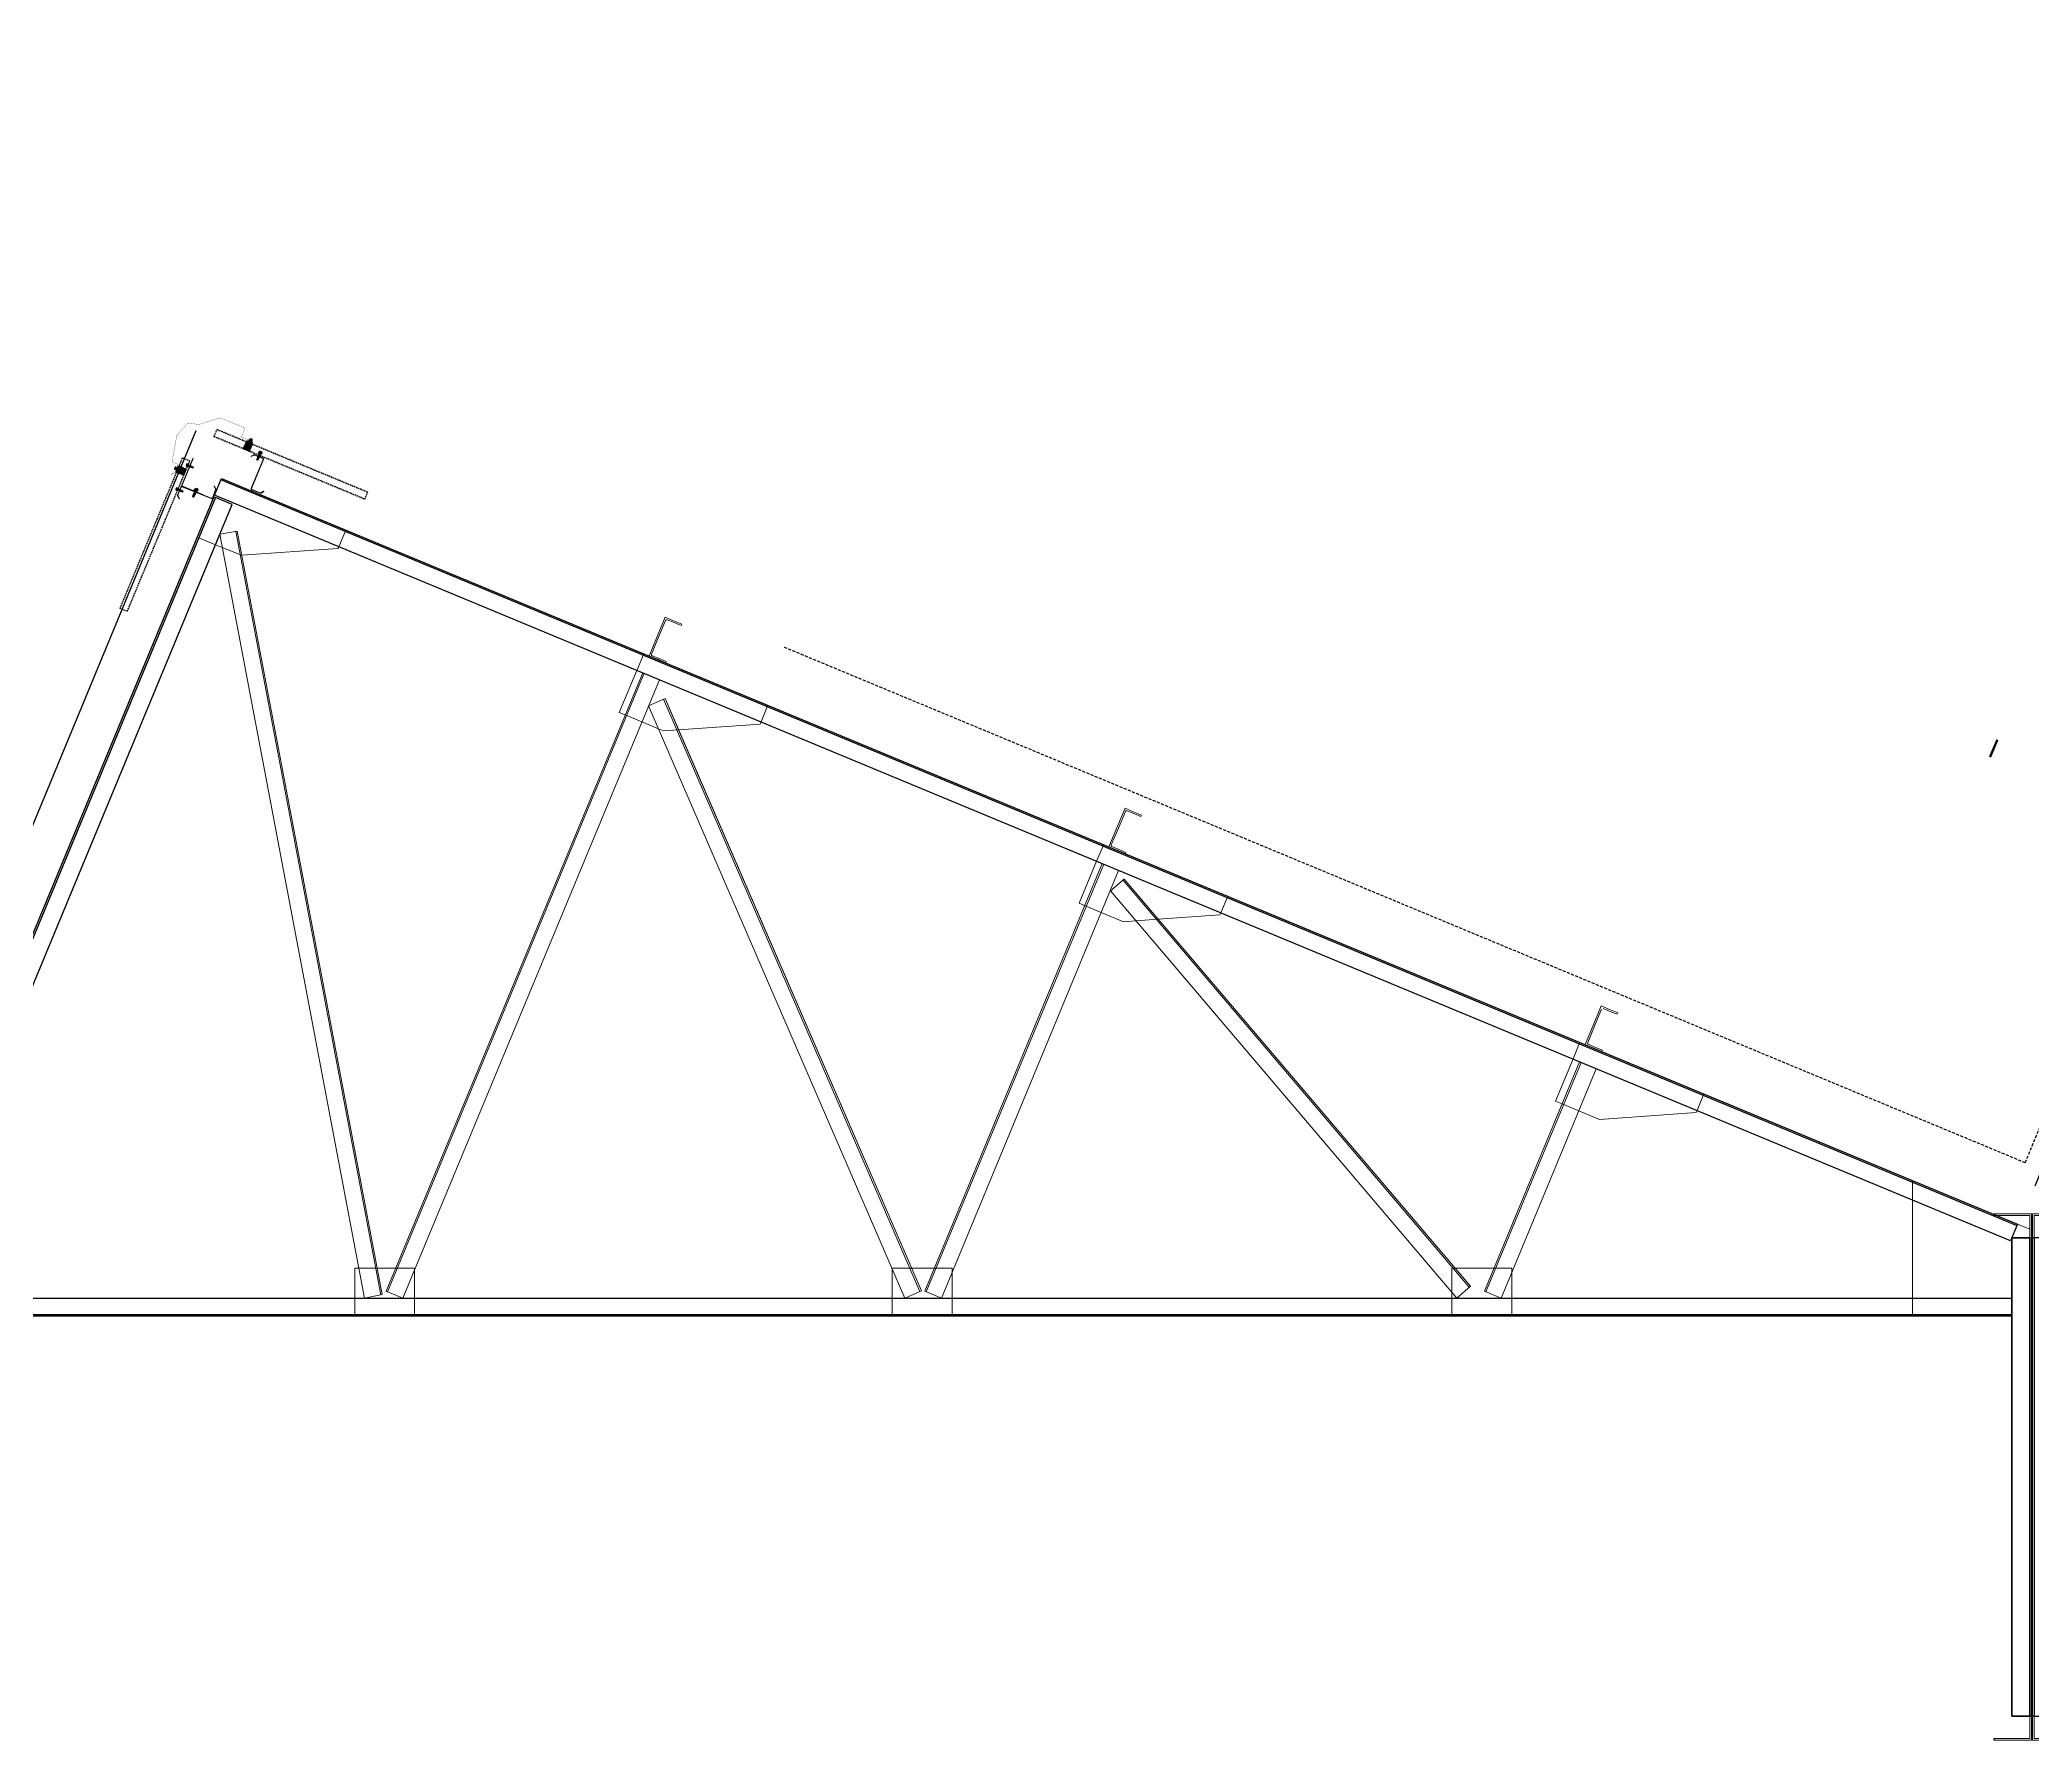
# Model space of a CAD drawing. Header units: inches. Extents: x -33163 to 19162, y -8858 to 30669.
# Drawn here: x -24928.9 to -24595.7, y -341.5 to -57.1 of the extents above; entities that cross this region are included whole.
import ezdxf

# ---------------------------------------------------------------- set-up
doc = ezdxf.new("R2010")
doc.units = ezdxf.units.IN
doc.linetypes.add('DASHED', pattern=[0.75, 0.5, -0.25])
doc.linetypes.add('DASHED2', pattern=[0.375, 0.25, -0.125])
doc.layers.get('0').update_dxf_attribs({"color": 9, "lineweight": 0})
for name, color, linetype, lineweight in [('06 - Fasteners', 11, 'Continuous', 30), ('07 - Roof Panels', 6, 'Continuous', 30), ('10 - Flashings', 2, 'Continuous', 60), ('12 - Steel', 11, 'Continuous', 15), ('A-ROOF-EXIST', 7, 'Continuous', 30), ('METAL-DECK', 12, 'Continuous', 0)]:
    doc.layers.add(name, color=color, linetype=linetype, lineweight=lineweight)
for name, color, linetype in [('14 - Tape Sealant', 11, 'Continuous'), ('23-CLIP', 12, 'Continuous'), ('TRUSS_Geometry', 12, 'Continuous'), ('WALL_Solid Fills', 11, 'Continuous')]:
    doc.layers.add(name, color=color, linetype=linetype)
doc.styles.add('ROMANS', font='romans.shx', dxfattribs={"width": 1.1})

# ---------------------------------------------------------------- blocks, each defined once
blk = doc.blocks.new('A$Ca5cd4c98')
at = {"layer": 'METAL-DECK', "lineweight": 30}
for points in [[(60.64, 220.16), (7.68, 92.64)], [(369.92, 91.73), (60.65, 220.18)]]:
    blk.add_lwpolyline(points, dxfattribs=at)
at = {"layer": 'TRUSS_Geometry', "lineweight": 18}
for points in [[(60.64, 220.16), (63.89, 218.83), (67.09, 217.49), (66.51, 216.11), (65.97, 214.72), (65.71, 214.83), (66.19, 216), (66.72, 217.17), (66.72, 217.23), (66.72, 217.33), (66.67, 217.39), (66.61, 217.44), (63.79, 218.61), (60.96, 219.79), (60.91, 219.79), (60.8, 219.79), (60.75, 219.73), (60.69, 219.68), (60.21, 218.51), (59.73, 217.33), (59.47, 217.39), (59.57, 217.55), (59.63, 217.71)], [(141.39, 186.61), (141.33, 186.51), (141.28, 186.4), (140.11, 186.88), (138.93, 187.36), (138.88, 187.36), (138.77, 187.36), (138.72, 187.31), (138.67, 187.25), (137.49, 184.43), (136.32, 181.6), (136.32, 181.55), (136.32, 181.44), (136.37, 181.39), (136.43, 181.33), (137.6, 180.85), (138.77, 180.37), (138.72, 180.27), (138.72, 180.16), (137.33, 180.75), (135.95, 181.28), (137.28, 184.53), (138.61, 187.79), (140, 187.2)], [(212.8, 149.39), (214.13, 152.59), (215.52, 155.84), (216.91, 155.25), (218.29, 154.67), (218.24, 154.56), (218.19, 154.45), (217.01, 154.93), (215.84, 155.41), (215.73, 155.47), (215.68, 155.41), (215.63, 155.41), (215.57, 155.31), (214.4, 152.53), (213.23, 149.71), (213.23, 149.6), (213.23, 149.55), (213.28, 149.49), (213.33, 149.44), (214.51, 148.96), (215.68, 148.43), (215.63, 148.32), (215.57, 148.21), (214.19, 148.8)], [(23.79, 113.01), (23.68, 113.07), (23.57, 113.12), (24.05, 114.29), (24.53, 115.47), (24.53, 115.57), (24.53, 115.63), (24.48, 115.68), (24.43, 115.73), (21.6, 116.91), (18.77, 118.08), (18.72, 118.08), (18.61, 118.08), (18.56, 118.03), (18.51, 117.97), (18.03, 116.8), (17.55, 115.63), (17.44, 115.68), (17.33, 115.73), (17.92, 117.12), (18.45, 118.51), (21.71, 117.12), (24.96, 115.79), (24.37, 114.4)], [(7.09, 84), (7.09, 88), (0.8, 88), (0.8, 87.73), (6.83, 87.73), (6.83, 84)], [(7.31, 84), (7.31, 88), (13.6, 88), (13.6, 87.73), (7.57, 87.73), (7.57, 84)], [(367.09, 84), (367.09, 88), (360.85, 88), (360.85, 87.73), (366.83, 87.73), (366.83, 84)], [(367.36, 88), (373.6, 88), (373.6, 87.73), (367.57, 87.73), (367.57, 84), (367.36, 84)], [(367.36, 0), (367.36, 4), (367.57, 4), (367.57, 0.27), (373.6, 0.27), (373.6, 0)]]:
    blk.add_lwpolyline(points, close=True, dxfattribs=at)
for points in [[(69.87, 216.32), (69.81, 216.21), (69.76, 216.11), (68.59, 216.59), (67.41, 217.07), (67.36, 217.12), (67.25, 217.07), (67.2, 217.07), (67.15, 216.96), (65.97, 214.19), (64.8, 211.36), (64.8, 211.25), (64.8, 211.2), (64.85, 211.15), (64.91, 211.09), (66.08, 210.61), (67.31, 210.13), (67.25, 209.97), (67.2, 209.87), (65.81, 210.45), (64.43, 211.04), (65.76, 214.24), (67.09, 217.49)], [(295.2, 122.24), (294.03, 119.41), (292.91, 116.64), (292.85, 116.53), (292.91, 116.48), (292.91, 116.37), (293.01, 116.37), (294.19, 115.84), (295.36, 115.36), (295.31, 115.25), (295.25, 115.15), (293.87, 115.73), (292.48, 116.32), (293.81, 119.52), (295.15, 122.77), (296.53, 122.19), (297.92, 121.6), (297.87, 121.49), (297.81, 121.39), (296.64, 121.87), (295.47, 122.35)], [(6.83, 4), (6.83, 0.27), (0.8, 0.27), (0.8, 0), (7.09, 0)], [(7.57, 4), (7.57, 0.27), (13.6, 0.27), (13.6, 0), (7.31, 0), (7.31, 4)], [(367.09, 4), (367.09, 0), (360.85, 0), (360.85, 0.27), (366.83, 0.27), (366.83, 4)]]:
    blk.add_lwpolyline(points, dxfattribs=at)
at = {"layer": 'TRUSS_Geometry', "lineweight": 25}
for points in [[(364.8, 86.29), (363.63, 83.52), (63.25, 208.21), (64.43, 210.99)], [(10.83, 81.07), (13.6, 79.95), (66.19, 206.61), (63.41, 207.79)], [(7.09, 4), (6.83, 4), (6.83, 84), (7.09, 84)], [(7.57, 84), (7.57, 4), (10.56, 4), (10.56, 71.73), (10.56, 77.97), (10.56, 84)], [(370.61, 77.97), (370.61, 84), (367.57, 84), (367.57, 4), (370.61, 4), (370.61, 71.73)]]:
    blk.add_lwpolyline(points, close=True, dxfattribs=at)
for points in [[(364.69, 86.03), (64.32, 210.77)], [(63.41, 207.79), (63.15, 207.89), (10.56, 81.17), (10.83, 81.07)], [(6.83, 4), (3.84, 4), (3.84, 84), (6.83, 84)], [(7.57, 4), (7.31, 4), (7.31, 84), (7.57, 84)], [(366.83, 4), (366.83, 84), (363.84, 84), (363.84, 4), (366.83, 4), (367.09, 4), (367.09, 84)], [(10.56, 73.92), (363.84, 73.92)], [(10.56, 71.2), (363.84, 71.2)], [(10.56, 70.93), (363.84, 70.93)]]:
    blk.add_lwpolyline(points, dxfattribs=at)
at = {"layer": 'TRUSS_Geometry', "lineweight": 13}
for points in [[(60.32, 201.17), (63.41, 199.89), (64.53, 199.47), (67.73, 198.13), (67.84, 198.13), (83.89, 199.25), (84.05, 199.57), (85.23, 202.35)], [(135.04, 181.65), (133.87, 178.88), (130.93, 171.84), (131.95, 171.47), (134.72, 170.29), (137.49, 169.12), (138.35, 168.8), (140.85, 168.96), (154.51, 169.92), (154.67, 170.29), (155.79, 173.07)], [(137.65, 177.33), (94.72, 73.92), (91.95, 75.09), (134.88, 178.51), (135.09, 178.4), (92.16, 74.99), (91.95, 75.09)], [(214.45, 145.44), (184.8, 73.92), (182.03, 75.09), (211.68, 146.61), (211.95, 146.51), (182.24, 74.99), (182.03, 75.09)], [(211.95, 149.76), (210.77, 146.99), (207.84, 139.95), (208.75, 139.57), (211.52, 138.4), (215.25, 136.85), (217.33, 137.01), (221.07, 137.28), (231.36, 138.03), (231.52, 138.35), (232.69, 141.12)], [(312.32, 108.05), (311.2, 105.28), (311.04, 104.96), (294.88, 103.79), (291.41, 105.23), (288.64, 106.4), (287.52, 106.88), (290.45, 113.92), (291.57, 116.69)], [(294.29, 112.27), (278.4, 73.92), (275.63, 75.09)], [(347.2, 70.93), (347.2, 73.92), (347.2, 90.35), (347.2, 93.6)], [(23.09, 73.92), (23.09, 87.73), (16.8, 87.73), (13.28, 87.73)], [(364.8, 86.29), (366.83, 85.44)], [(86.72, 70.93), (86.72, 73.92), (86.72, 78.93), (87.41, 78.93), (90.45, 78.93), (93.55, 78.93), (96.69, 78.93), (96.69, 78.77), (96.69, 73.92), (96.69, 70.93)], [(176.59, 70.93), (176.59, 73.92), (176.59, 78.83), (176.59, 78.93), (179.84, 78.93), (183.63, 78.93), (186.61, 78.93), (186.61, 78.35), (186.61, 73.92), (186.61, 70.93)], [(280.21, 70.93), (280.21, 73.92), (280.21, 78.29), (280.21, 78.93), (277.23, 78.93), (270.67, 78.93), (270.19, 78.93), (270.19, 74.88), (270.19, 73.92), (270.19, 70.93)]]:
    blk.add_lwpolyline(points, dxfattribs=at)
for points in [[(91.31, 74.51), (67.04, 202.19), (64.11, 201.65), (88.32, 73.92)], [(91.31, 74.51), (67.04, 202.19), (66.83, 202.13), (91.04, 74.45)], [(178.72, 73.92), (181.49, 75.15), (138.61, 174.19), (138.35, 174.08), (181.23, 75.04), (181.49, 75.15), (140.85, 168.96), (138.61, 174.19), (135.84, 172.96)], [(273.28, 75.89), (221.07, 137.28), (215.36, 144), (213.07, 142.03), (270.99, 73.92)], [(215.36, 144), (221.07, 137.28), (273.28, 75.89), (273.07, 75.73), (215.15, 143.84)], [(291.52, 113.44), (275.63, 75.09), (275.84, 74.99), (291.79, 113.33)]]:
    blk.add_lwpolyline(points, close=True, dxfattribs=at)
at = {"layer": 'WALL_Solid Fills', "lineweight": 25, "transparency": 33554559}
blk.add_solid([(0.37, 164.32), (1.6, 167.25), (0, 164.48), (1.23, 167.36)], dxfattribs=at)
blk = doc.blocks.new('A$Ca5a4cdb9')
at = {"layer": '06 - Fasteners'}
for points in [[(0.33, 0.15), (0.36, 0.29), (0.35, 0.31), (0.34, 0.29)], [(0.43, 0.3), (0.42, 0.33), (0.4, 0.3), (0.38, 0.14), (0.39, 0.11), (0.41, 0.14)], [(0.5, 0.31), (0.49, 0.34), (0.47, 0.31), (0.45, 0.13), (0.46, 0.1), (0.48, 0.13)], [(0.57, 0.31), (0.56, 0.34), (0.54, 0.31), (0.52, 0.13), (0.53, 0.1), (0.55, 0.13)], [(0.63, 0.34), (0.61, 0.31), (0.61, 0.29), (0.63, 0.27), (0.6, 0.25), (0.59, 0.13), (0.6, 0.1), (0.62, 0.13), (0.63, 0.23), (0.67, 0.27), (0.64, 0.3), (0.64, 0.31)], [(0.7, 0.34), (0.68, 0.31), (0.68, 0.29), (0.7, 0.27), (0.67, 0.25), (0.66, 0.13), (0.67, 0.1), (0.69, 0.13), (0.7, 0.23), (0.74, 0.27), (0.71, 0.3), (0.71, 0.31)], [(0.77, 0.34), (0.75, 0.31), (0.75, 0.29), (0.77, 0.27), (0.74, 0.25), (0.73, 0.13), (0.74, 0.1), (0.76, 0.13), (0.77, 0.23), (0.81, 0.27), (0.78, 0.3), (0.78, 0.31)]]:
    blk.add_hatch(color=256, dxfattribs=at).paths.add_polyline_path(points)
h = blk.add_hatch(color=256, dxfattribs=at)
edge = h.paths.add_edge_path()
edge.add_line((0.89, 0.02), (0.89, 0.42))
edge.add_arc((0.87, 0.42), 0.0165, 359.9722, 449.9722)
edge.add_line((0.87, 0.44), (0.87, 0.44))
edge.add_arc((0.87, 0.42), 0.0165, 89.9722, 179.9722)
edge.add_line((0.85, 0.42), (0.85, 0.02))
edge.add_arc((0.87, 0.02), 0.0165, 179.9722, 269.9722)
edge.add_line((0.87, 0), (0.87, 0))
edge.add_arc((0.87, 0.02), 0.0165, 269.9722, 359.9722)
for p, q in [((0.05, 0.29), (0.05, 0.29)), ((0.05, 0.29), (0.05, 0.29)), ((0.33, 0.15), (0.35, 0.31)), ((0.43, 0.31), (0.36, 0.29)), ((0.36, 0.29), (0.36, 0.15)), ((0.36, 0.15), (0.43, 0.13)), ((0.42, 0.33), (0.39, 0.11)), ((0.75, 0.31), (0.43, 0.31)), ((0.43, 0.13), (0.73, 0.13)), ((0.49, 0.34), (0.46, 0.1)), ((0.56, 0.34), (0.53, 0.1))]:
    blk.add_line(p, q, dxfattribs=at)
for points in [[(0.01, 0.22), (0.24, 0.29), (0.24, 0.29), (0.05, 0.29), (0, 0.22), (0.01, 0.21)], [(0.33, 0.15), (0.36, 0.29), (0.35, 0.31), (0.34, 0.29)], [(0.43, 0.3), (0.42, 0.33), (0.4, 0.3), (0.38, 0.14), (0.39, 0.11), (0.41, 0.14)], [(0.5, 0.31), (0.49, 0.34), (0.47, 0.31), (0.45, 0.13), (0.46, 0.1), (0.48, 0.13)], [(0.57, 0.31), (0.56, 0.34), (0.54, 0.31), (0.52, 0.13), (0.53, 0.1), (0.55, 0.13)], [(0.63, 0.34), (0.61, 0.31), (0.61, 0.29), (0.63, 0.27), (0.6, 0.25), (0.59, 0.13), (0.6, 0.1), (0.62, 0.13), (0.63, 0.23), (0.67, 0.27), (0.64, 0.3), (0.64, 0.31)], [(0.7, 0.34), (0.68, 0.31), (0.68, 0.29), (0.7, 0.27), (0.67, 0.25), (0.66, 0.13), (0.67, 0.1), (0.69, 0.13), (0.7, 0.23), (0.74, 0.27), (0.71, 0.3), (0.71, 0.31)], [(0.77, 0.34), (0.75, 0.31), (0.75, 0.29), (0.77, 0.27), (0.74, 0.25), (0.73, 0.13), (0.74, 0.1), (0.76, 0.13), (0.77, 0.23), (0.81, 0.27), (0.78, 0.3), (0.78, 0.31)], [(0.76, 0.13), (0.8, 0.13), (0.8, 0.12), (0.85, 0.12), (0.85, 0.32), (0.83, 0.32), (0.78, 0.31)]]:
    blk.add_lwpolyline(points, close=True, dxfattribs=at)
for points in [[(0.05, 0.29), (0, 0.22), (0.05, 0.15), (0.36, 0.15), (0.36, 0.29), (0.05, 0.29)], [(0.6, 0.1), (0.62, 0.24), (0.65, 0.27), (0.63, 0.29), (0.63, 0.34)], [(0.67, 0.1), (0.69, 0.24), (0.72, 0.27), (0.69, 0.29), (0.7, 0.34)], [(0.74, 0.1), (0.76, 0.24), (0.79, 0.27), (0.76, 0.29), (0.77, 0.34)], [(0.8, 0.12), (0.83, 0.32), (0.8, 0.13)], [(1.03, 0.32), (1, 0.32), (1, 0.11), (1.03, 0.11)]]:
    blk.add_lwpolyline(points, dxfattribs=at)
for points in [[(0.05, 0.15), (0.05, 0.2, 0.326187), (0.04, 0.22), (0.03, 0.22), (0.01, 0.21)], [(0.89, 0.02), (0.89, 0.42, 0.414214), (0.87, 0.44), (0.87, 0.44, 0.414214), (0.85, 0.42), (0.85, 0.02, 0.414214), (0.87, 0), (0.87, 0, 0.414214)], [(1.01, 0.39), (0.89, 0.39), (0.89, 0.04), (1.01, 0.04, 0.370293), (1.03, 0.07), (1.03, 0.36, 0.370293)], [(1.03, 0.34), (1.03, 0.36, 0.369198), (1.01, 0.39), (0.89, 0.39), (0.89, 0.31), (1.01, 0.31, 0.369198)], [(1.01, 0.31), (0.89, 0.31), (0.89, 0.13), (1.01, 0.13, 0.374259), (1.03, 0.16), (1.03, 0.28, 0.374259)], [(1.03, 0.07), (1.03, 0.09, 0.369198), (1.01, 0.12), (0.89, 0.12), (0.89, 0.04), (1.01, 0.04, 0.369198)]]:
    blk.add_lwpolyline(points, format="xyb", close=True, dxfattribs=at)
blk.add_lwpolyline([(0.03, 0.22), (0.24, 0.25, 0.486007), (0.25, 0.27), (0.24, 0.28)], format="xyb", dxfattribs=at)
blk = doc.blocks.new('A$C37a4c46f')
at = {"layer": '06 - Fasteners'}
for points in [[(0.47, 0.27), (0.46, 0.29), (0.44, 0.27), (0.44, 0.2)], [(0.48, 0.12), (0.49, 0.1), (0.5, 0.12), (0.53, 0.27), (0.52, 0.29), (0.5, 0.27)], [(0.54, 0.12), (0.55, 0.1), (0.57, 0.12), (0.59, 0.27), (0.58, 0.29), (0.56, 0.27)], [(0.6, 0.12), (0.61, 0.1), (0.63, 0.12), (0.65, 0.27), (0.64, 0.29), (0.63, 0.27)], [(0.67, 0.12), (0.68, 0.1), (0.69, 0.12), (0.72, 0.27), (0.71, 0.29), (0.69, 0.27)], [(0.73, 0.12), (0.74, 0.1), (0.76, 0.12), (0.78, 0.27), (0.77, 0.29), (0.75, 0.27)], [(0.79, 0.12), (0.8, 0.1), (0.82, 0.12), (0.84, 0.27), (0.83, 0.29), (0.81, 0.27)], [(0.85, 0.12), (0.86, 0.1), (0.88, 0.12), (0.9, 0.27), (0.89, 0.29), (0.88, 0.27)], [(0.92, 0.12), (0.93, 0.1), (0.94, 0.12), (0.97, 0.27), (0.96, 0.29), (0.94, 0.27)], [(0.98, 0.12), (0.99, 0.1), (1.01, 0.12), (1.03, 0.27), (1.02, 0.29), (1, 0.27)], [(1.1, 0.12), (1.1, 0.28), (1.07, 0.28), (1.03, 0.27), (1.01, 0.12), (1.03, 0.12), (1.05, 0.12)], [(1.04, 0.1), (1.05, 0.12), (1.07, 0.28), (1.03, 0.12)]]:
    blk.add_hatch(color=256, dxfattribs=at).paths.add_polyline_path(points)
h = blk.add_hatch(color=256, dxfattribs=at)
edge = h.paths.add_edge_path()
edge.add_line((1.13, 0.02), (1.13, 0.38))
edge.add_arc((1.12, 0.38), 0.0149, 0.2364, 90.2364)
edge.add_line((1.12, 0.4), (1.11, 0.4))
edge.add_arc((1.11, 0.38), 0.0149, 90.2364, 180.2364)
edge.add_line((1.1, 0.38), (1.1, 0.01))
edge.add_arc((1.11, 0.01), 0.0149, 180.2364, 270.2364)
edge.add_line((1.11, 0), (1.12, 0))
edge.add_arc((1.12, 0.01), 0.0149, 270.2364, 360.2364)
for p, q in [((0.46, 0.29, -0.05), (0.44, 0.2, -0.05)), ((0.44, 0.27, -0.05), (0.44, 0.27, -0.05)), ((0.44, 0.27, -0.05), (0.44, 0.27, -0.05)), ((0.52, 0.29, -0.05), (0.49, 0.1, -0.05)), ((0.58, 0.29, -0.05), (0.55, 0.1, -0.05)), ((0.64, 0.29, -0.05), (0.61, 0.1, -0.05)), ((0.71, 0.29, -0.05), (0.68, 0.1, -0.05)), ((0.77, 0.29, -0.05), (0.74, 0.1, -0.05)), ((0.83, 0.29, -0.05), (0.8, 0.1, -0.05)), ((0.89, 0.29, -0.05), (0.86, 0.1, -0.05)), ((0.96, 0.29, -0.05), (0.93, 0.1, -0.05)), ((1.02, 0.29, -0.05), (0.99, 0.1, -0.05)), ((1.04, 0.1, -0.05), (1.07, 0.28, -0.05)), ((1.04, 0.1, -0.05), (1.07, 0.27, -0.05))]:
    blk.add_line(p, q, dxfattribs=at)
at = {"layer": '06 - Fasteners', "elevation": -0.05}
for points in [[(0.44, 0.27), (0.44, 0.27), (0.07, 0.27), (0, 0.19), (0, 0.19), (0.07, 0.12), (0.44, 0.12)], [(0.44, 0.12), (1.03, 0.12), (1.03, 0.27), (0.44, 0.27)], [(1.26, 0.29), (1.23, 0.29), (1.23, 0.1), (1.27, 0.1)]]:
    blk.add_lwpolyline(points, dxfattribs=at)
for points in [[(0.01, 0.19), (0.01, 0.19, 0.321424), (0.03, 0.19), (0.06, 0.2), (0.33, 0.2, 0.414078), (0.35, 0.23), (0.35, 0.24, 0.414078), (0.32, 0.26), (0.07, 0.26), (0.01, 0.19)], [(1.13, 0.02), (1.13, 0.38, 0.414214), (1.12, 0.4), (1.11, 0.4, 0.414214), (1.1, 0.38), (1.1, 0.01, 0.414214), (1.11, 0), (1.12, 0, 0.414214)], [(1.24, 0.36), (1.13, 0.36), (1.13, 0.04), (1.24, 0.04, 0.370293), (1.27, 0.07), (1.26, 0.33, 0.370293)], [(1.26, 0.31), (1.26, 0.33, 0.369198), (1.24, 0.36), (1.13, 0.36), (1.13, 0.28), (1.24, 0.28, 0.369198)], [(1.24, 0.28), (1.13, 0.28), (1.13, 0.12), (1.24, 0.12, 0.374259), (1.26, 0.14), (1.26, 0.26, 0.374259)], [(1.26, 0.07), (1.26, 0.09, 0.369198), (1.24, 0.11), (1.13, 0.11), (1.13, 0.04), (1.24, 0.04, 0.369198)]]:
    blk.add_lwpolyline(points, format="xyb", close=True, dxfattribs=at)
for points in [[(0.47, 0.27), (0.46, 0.29), (0.44, 0.27), (0.44, 0.2)], [(0.48, 0.12), (0.49, 0.1), (0.5, 0.12), (0.53, 0.27), (0.52, 0.29), (0.5, 0.27)], [(0.54, 0.12), (0.55, 0.1), (0.57, 0.12), (0.59, 0.27), (0.58, 0.29), (0.56, 0.27)], [(0.6, 0.12), (0.61, 0.1), (0.63, 0.12), (0.65, 0.27), (0.64, 0.29), (0.63, 0.27)], [(0.67, 0.12), (0.68, 0.1), (0.69, 0.12), (0.72, 0.27), (0.71, 0.29), (0.69, 0.27)], [(0.73, 0.12), (0.74, 0.1), (0.76, 0.12), (0.78, 0.27), (0.77, 0.29), (0.75, 0.27)], [(0.79, 0.12), (0.8, 0.1), (0.82, 0.12), (0.84, 0.27), (0.83, 0.29), (0.81, 0.27)], [(0.85, 0.12), (0.86, 0.1), (0.88, 0.12), (0.9, 0.27), (0.89, 0.29), (0.88, 0.27)], [(0.92, 0.12), (0.93, 0.1), (0.94, 0.12), (0.97, 0.27), (0.96, 0.29), (0.94, 0.27)], [(0.98, 0.12), (0.99, 0.1), (1.01, 0.12), (1.03, 0.27), (1.02, 0.29), (1, 0.27)], [(1.1, 0.12), (1.1, 0.28), (1.07, 0.28), (1.03, 0.27), (1.01, 0.12), (1.03, 0.12), (1.05, 0.12)], [(1.04, 0.1), (1.05, 0.12), (1.07, 0.28), (1.03, 0.12)]]:
    blk.add_lwpolyline(points, close=True, dxfattribs=at)
at = {"layer": '06 - Fasteners', "extrusion": (0, 0, -1)}
blk.add_ellipse((0.06, 0.16, -0.05), major_axis=(-0.0002, 0.0418), ratio=0.711096, start_param=-0.020405, end_param=2.920278, dxfattribs=at)
blk = doc.blocks.new('A$C9c36cfad')
at = {"layer": '06 - Fasteners'}
for points in [[(0, 1.26), (0.01, 1.35), (0.61, 1.3), (0.6, 1.21)], [(0.07, 1.35), (0.55, 1.31), (0.54, 1.14), (0.05, 1.18)], [(0.35, 0.66), (0.37, 0.65), (0.34, 0.64), (0.16, 0.63), (0.13, 0.64), (0.16, 0.65)], [(0.34, 0.59), (0.37, 0.58), (0.34, 0.57), (0.15, 0.56), (0.13, 0.57), (0.15, 0.59)], [(0.33, 0.53), (0.35, 0.51), (0.33, 0.5), (0.15, 0.49), (0.13, 0.5), (0.15, 0.52)], [(0.36, 0.8), (0.38, 0.79), (0.36, 0.77), (0.17, 0.77), (0.14, 0.78), (0.17, 0.79)], [(0.35, 0.73), (0.38, 0.72), (0.35, 0.71), (0.16, 0.7), (0.14, 0.71), (0.17, 0.72)], [(0.36, 0.87), (0.39, 0.86), (0.36, 0.84), (0.17, 0.83), (0.15, 0.85), (0.18, 0.86)], [(0.37, 1.01), (0.4, 0.99), (0.37, 0.98), (0.19, 0.97), (0.16, 0.98), (0.19, 1)], [(0.37, 0.94), (0.39, 0.93), (0.37, 0.91), (0.18, 0.9), (0.16, 0.92), (0.18, 0.93)], [(0.34, 0.46), (0.16, 0.45), (0.33, 0.45), (0.34, 0.46), (0.33, 0.47), (0.16, 0.45)], [(0.17, 1.11), (0.2, 1.12), (0.39, 1.13), (0.41, 1.12), (0.38, 1.11), (0.2, 1.1)], [(0.38, 1.07), (0.41, 1.06), (0.38, 1.05), (0.19, 1.04), (0.17, 1.05), (0.19, 1.07)], [(0.19, 1.13), (0.2, 1.12), (0.38, 1.12), (0.39, 1.13)]]:
    blk.add_hatch(color=256, dxfattribs=at).paths.add_polyline_path(points)
h = blk.add_hatch(color=256, dxfattribs=at)
edge = h.paths.add_edge_path()
edge.add_line((0.18, 1.57), (0.48, 1.54))
edge.add_arc((0.48, 1.52), 0.0242, -4.8122, 85.186, ccw=False)
edge.add_line((0.5, 1.52), (0.49, 1.39))
edge.add_line((0.49, 1.39), (0.14, 1.42))
edge.add_line((0.14, 1.42), (0.15, 1.55))
edge.add_arc((0.18, 1.54), 0.0242, 85.1896, 175.1878, ccw=False)
h = blk.add_hatch(color=256, dxfattribs=at)
edge = h.paths.add_edge_path()
edge.add_line((0.27, 1.56), (0.39, 1.55))
edge.add_arc((0.39, 1.53), 0.0242, -4.8122, 85.1878, ccw=False)
edge.add_line((0.41, 1.52), (0.4, 1.39))
edge.add_line((0.4, 1.39), (0.23, 1.41))
edge.add_line((0.23, 1.41), (0.24, 1.54))
edge.add_arc((0.26, 1.54), 0.0242, 85.1878, 175.1878, ccw=False)
for p, q in [((0.01, 1.35, -0.1), (0.14, 1.42, -0.1)), ((0.37, 0.65, -0.1), (0.13, 0.64, -0.1)), ((0.37, 0.58, -0.1), (0.13, 0.57, -0.1)), ((0.35, 0.51, -0.1), (0.13, 0.5, -0.1)), ((0.14, 0.44, -0.1), (0.2, 1.12, -0.1)), ((0.38, 0.79, -0.1), (0.14, 0.78, -0.1)), ((0.38, 0.72, -0.1), (0.14, 0.71, -0.1)), ((0.39, 0.86, -0.1), (0.15, 0.85, -0.1)), ((0.4, 0.99, -0.1), (0.16, 0.98, -0.1)), ((0.39, 0.93, -0.1), (0.16, 0.92, -0.1)), ((0.17, 1.11, -0.1), (0.41, 1.12, -0.1)), ((0.41, 1.06, -0.1), (0.17, 1.05, -0.1)), ((0.38, 1.12, -0.1), (0.33, 0.42, -0.1)), ((0.33, 0.43, -0.1), (0.33, 0.43, -0.1)), ((0.49, 1.39, -0.1), (0.61, 1.3, -0.1))]:
    blk.add_line(p, q, dxfattribs=at)
at = {"layer": '06 - Fasteners', "elevation": -0.1}
for points in [[(0, 1.26), (0.01, 1.35), (0.61, 1.3), (0.6, 1.21)], [(0.07, 1.35), (0.55, 1.31), (0.54, 1.14), (0.05, 1.18)], [(0.35, 0.66), (0.37, 0.65), (0.34, 0.64), (0.16, 0.63), (0.13, 0.64), (0.16, 0.65)], [(0.34, 0.59), (0.37, 0.58), (0.34, 0.57), (0.15, 0.56), (0.13, 0.57), (0.15, 0.59)], [(0.33, 0.53), (0.35, 0.51), (0.33, 0.5), (0.15, 0.49), (0.13, 0.5), (0.15, 0.52)], [(0.36, 0.8), (0.38, 0.79), (0.36, 0.77), (0.17, 0.77), (0.14, 0.78), (0.17, 0.79)], [(0.35, 0.73), (0.38, 0.72), (0.35, 0.71), (0.16, 0.7), (0.14, 0.71), (0.17, 0.72)], [(0.36, 0.87), (0.39, 0.86), (0.36, 0.84), (0.17, 0.83), (0.15, 0.85), (0.18, 0.86)], [(0.37, 1.01), (0.4, 0.99), (0.37, 0.98), (0.19, 0.97), (0.16, 0.98), (0.19, 1)], [(0.37, 0.94), (0.39, 0.93), (0.37, 0.91), (0.18, 0.9), (0.16, 0.92), (0.18, 0.93)], [(0.34, 0.46), (0.16, 0.45), (0.33, 0.45), (0.34, 0.46), (0.33, 0.47), (0.16, 0.45)], [(0.17, 1.11), (0.2, 1.12), (0.39, 1.13), (0.41, 1.12), (0.38, 1.11), (0.2, 1.1)], [(0.38, 1.07), (0.41, 1.06), (0.38, 1.05), (0.19, 1.04), (0.17, 1.05), (0.19, 1.07)], [(0.19, 1.13), (0.2, 1.12), (0.38, 1.12), (0.39, 1.13)]]:
    blk.add_lwpolyline(points, close=True, dxfattribs=at)
for points in [[(0.33, 0.43), (0.33, 0.43), (0.3, 0.06), (0.2, 0), (0.2, 0), (0.11, 0.07), (0.14, 0.44)], [(0.31, 1.56), (0.31, 1.52), (0.34, 1.52), (0.35, 1.55)]]:
    blk.add_lwpolyline(points, dxfattribs=at)
for points in [[(0.48, 1.19), (0.48, 1.2, 0.414214), (0.47, 1.21), (0.13, 1.24, 0.414214), (0.12, 1.23), (0.12, 1.22)], [(0.19, 1.13), (0.2, 1.16, 0.236068), (0.17, 1.22)], [(0.39, 1.13), (0.39, 1.14, -0.236068), (0.43, 1.19)]]:
    blk.add_lwpolyline(points, format="xyb", dxfattribs=at)
for points in [[(0.18, 1.57), (0.48, 1.54, -0.414205), (0.5, 1.52), (0.49, 1.39), (0.14, 1.42), (0.15, 1.55, -0.414205)], [(0.2, 0.01), (0.19, 0.01, -0.280318), (0.19, 0.03), (0.21, 0.06), (0.24, 0.36, -0.374587), (0.27, 0.39), (0.28, 0.38, -0.374587), (0.31, 0.35), (0.29, 0.07), (0.2, 0.01)], [(0.27, 1.56), (0.39, 1.55, -0.414214), (0.41, 1.52), (0.4, 1.39), (0.23, 1.41), (0.24, 1.54, -0.414214)]]:
    blk.add_lwpolyline(points, format="xyb", close=True, dxfattribs=at)
at = {"layer": '06 - Fasteners'}
blk.add_ellipse((0.16, 0.06, -0.1), major_axis=(0.0519, -0.0044), ratio=0.510919, start_param=-0.020405, end_param=2.920278, dxfattribs=at)
blk = doc.blocks.new('A$Ca776e5a5')
at = {"layer": '06 - Fasteners'}
for p, q in [((0, 0.76), (0.1, 0.8)), ((0, 0.72), (0, 0.76)), ((0, 0.76), (0.48, 0.72)), ((0, 0.72), (0.47, 0.68)), ((0.03, 0.63), (0.03, 0.71)), ((0.44, 0.59), (0.03, 0.63)), ((0.1, 0.8), (0.11, 0.89)), ((0.1, 0.8), (0.39, 0.78)), ((0.12, 0.41), (0.14, 0.42)), ((0.12, 0.41), (0.3, 0.36)), ((0.14, 0.4), (0.12, 0.41)), ((0.12, 0.34), (0.29, 0.29)), ((0.14, 0.33), (0.12, 0.34)), ((0.12, 0.34), (0.14, 0.34)), ((0.12, 0.04), (0.13, 0.12)), ((0.12, 0.04), (0.18, 0)), ((0.13, 0.91), (0.38, 0.89)), ((0.13, 0.48), (0.15, 0.49)), ((0.13, 0.48), (0.31, 0.43)), ((0.15, 0.48), (0.13, 0.48)), ((0.13, 0.12), (0.14, 0.33)), ((0.17, 0.05), (0.13, 0.21)), ((0.14, 0.56), (0.31, 0.51)), ((0.15, 0.55), (0.14, 0.56)), ((0.14, 0.56), (0.15, 0.56)), ((0.14, 0.42), (0.15, 0.48)), ((0.14, 0.42), (0.28, 0.37)), ((0.14, 0.4), (0.28, 0.36)), ((0.14, 0.4), (0.14, 0.34)), ((0.14, 0.34), (0.14, 0.34)), ((0.14, 0.34), (0.27, 0.3)), ((0.14, 0.33), (0.27, 0.28)), ((0.15, 0.56), (0.16, 0.62)), ((0.15, 0.56), (0.3, 0.52)), ((0.15, 0.49), (0.15, 0.55)), ((0.15, 0.55), (0.29, 0.5)), ((0.15, 0.49), (0.29, 0.44)), ((0.15, 0.48), (0.29, 0.43)), ((0.17, 0.62), (0.3, 0.58)), ((0.25, 0.03), (0.18, 0)), ((0.19, 0.8), (0.2, 0.89)), ((0.21, 0.61), (0.32, 0.59)), ((0.3, 0.59), (0.25, 0.61)), ((0.27, 0.28), (0.25, 0.03)), ((0.27, 0.3), (0.28, 0.36)), ((0.27, 0.3), (0.27, 0.3)), ((0.27, 0.3), (0.29, 0.29)), ((0.27, 0.28), (0.29, 0.29)), ((0.28, 0.37), (0.29, 0.43)), ((0.28, 0.37), (0.3, 0.36)), ((0.28, 0.36), (0.28, 0.36)), ((0.28, 0.36), (0.3, 0.36)), ((0.29, 0.5), (0.31, 0.51)), ((0.29, 0.44), (0.29, 0.5)), ((0.29, 0.44), (0.31, 0.43)), ((0.29, 0.43), (0.31, 0.43)), ((0.3, 0.59), (0.3, 0.6)), ((0.3, 0.58), (0.32, 0.59)), ((0.3, 0.59), (0.32, 0.59)), ((0.3, 0.52), (0.3, 0.58)), ((0.3, 0.52), (0.31, 0.51)), ((0.31, 0.79), (0.31, 0.88)), ((0.39, 0.78), (0.4, 0.87)), ((0.39, 0.78), (0.48, 0.72)), ((0.44, 0.59), (0.45, 0.68)), ((0.47, 0.68), (0.48, 0.72))]:
    blk.add_line(p, q, dxfattribs=at)
blk.add_lwpolyline([(0.13, 0.19), (0.13, 0.04), (0.18, 0.01), (0.13, 0.19)], dxfattribs=at)
for centre, radius, start, end in [((0.13, 0.89), 0.0203, 85.3355, 175.3355), ((0.5, 0.1), 0.337, 187.9586, 197.3735), ((0.18, -0.05), 0.106, 51.2116, 96.7024), ((0.17, 0.89), 0.0203, 355.3355, 85.3355), ((0.22, 0.88), 0.0203, 85.3355, 175.3355), ((0.29, 0.88), 0.0203, 355.3355, 85.3355), ((0.33, 0.88), 0.0203, 85.3355, 175.3355), ((0.38, 0.87), 0.0203, 355.3355, 85.3355)]:
    blk.add_arc(centre, radius, start, end, dxfattribs=at)
blk.add_solid([(0.03, 0.71), (0.03, 0.63), (0.45, 0.68), (0.44, 0.59)], dxfattribs=at)
blk = doc.blocks.new('print')
at = {"char_height": 0.0026, "attachment_point": 4, "style": 'ROMANS'}
for insert in [(83.42, 5.63), (84.49, 5.63), (83.64, 1.14), (84.71, 1.14), (91.25, 0.16), (92.32, 0.16), (48, -0.42), (49.07, -0.42)]:
    blk.add_mtext('\\A1;', dxfattribs=dict(at, insert=insert))

msp = doc.modelspace()

# ---------------------------------------------------------------- hatches: boundary and pattern name
at = {"layer": '23-CLIP'}
h = msp.add_hatch(dxfattribs=at)
h.set_pattern_fill('ANSI37', color=256, scale=0.05, angle=115.3311649)
h.set_pattern_definition([(160.3312, (-24896.86847, -134.37358), (-0.0534326, -0.1494875), []), (250.3312, (-24896.86847, -134.37358), (0.1494875, -0.0534326), [])])
h.paths.add_polyline_path([(-24893.84013, -125.90324), (-24893.33414, -124.67134), (-24894.38315, -124.23821), (-24894.89047, -125.4669)])
h = msp.add_hatch(dxfattribs=at)
h.set_pattern_fill('ANSI37', color=256, scale=0.05, angle=205.3311649)
h.set_pattern_definition([(250.3312, (-24901.41191, -144.87002), (0.1494875, -0.0534326), []), (340.3312, (-24901.41191, -144.87002), (0.0534326, 0.1494875), [])])
h.paths.add_polyline_path([(-24904.92522, -129.90516), (-24906.15316, -129.38962), (-24905.71576, -128.34238), (-24904.48914, -128.85471)])

# ---------------------------------------------------------------- linework, layer by layer
at = {"layer": '07 - Roof Panels', "const_width": 0.03}
for points in [[(-24874.64833, -134.01717), (-24899.83649, -123.55698), (-24899.2612, -122.17168), (-24874.07304, -132.63188)], [(-24903.76585, -127.54014), (-24914.22604, -152.72829), (-24915.61134, -152.153), (-24905.15115, -126.96485)]]:
    msp.add_lwpolyline(points, close=True, dxfattribs=at)
at = {"layer": '07 - Roof Panels', "linetype": 'DASHED2'}
for points in [[(-24874.60039, -133.90173), (-24899.78855, -123.44154), (-24899.30914, -122.28713), (-24874.12098, -132.74732)], [(-24903.88129, -127.4922), (-24914.34148, -152.68035), (-24915.4959, -152.20094), (-24905.0357, -127.01279)]]:
    msp.add_lwpolyline(points, close=True, dxfattribs=at)
at = {"layer": '10 - Flashings', "linetype": 'Continuous', "const_width": 0.02, "elevation": -0.02542}
msp.add_lwpolyline([(-24906.37841, -129.49926), (-24906.95983, -129.74237, 1), (-24906.93379, -129.80464), (-24906.61434, -129.67107), (-24906.62302, -129.65031), (-24906.94247, -129.78388, -1), (-24906.95115, -129.76312), (-24906.36113, -129.51642), (-24905.77964, -128.09926), (-24906.81549, -127.67424), (-24905.98593, -123.21152), (-24904.17875, -121.22608), (-24902.31887, -121.45072), (-24898.75413, -120.34309), (-24894.61925, -122.03968), (-24895.238, -123.54768), (-24893.36689, -124.31542, -1), (-24893.37543, -124.33624), (-24894.03807, -124.06435), (-24894.04661, -124.08516), (-24893.38397, -124.35705, 1), (-24893.35835, -124.2946), (-24895.20865, -123.5354), (-24894.5899, -122.02741), (-24898.75307, -120.31921), (-24902.32095, -121.42781), (-24904.18758, -121.20235), (-24906.00809, -123.20243), (-24906.83861, -127.68907), (-24905.809, -128.11154)], format="xyb", close=True, dxfattribs=at)
at = {"layer": '12 - Steel'}
for points in [[(-24893.55736, -132.11449, 0.414213562), (-24893.45113, -132.36883), (-24892.09929, -132.92413, 0.244698443), (-24891.92003, -132.90792), (-24891.47309, -132.67359), (-24891.50227, -132.61794), (-24891.95407, -132.85483, -0.244698443), (-24892.07533, -132.86579), (-24893.42716, -132.31049, -0.414213562), (-24893.49902, -132.13845), (-24891.51575, -127.31035), (-24891.51643, -127.31013, 0.414213562), (-24891.62266, -127.05578), (-24892.9745, -126.50048, 0.244698443), (-24893.15376, -126.5167), (-24893.6007, -126.75103), (-24893.57152, -126.80667), (-24893.11972, -126.56979, -0.244698443), (-24892.99846, -126.55882), (-24891.64663, -127.11412, -0.414213562), (-24891.57477, -127.28617)], [(-24900.27145, -133.83606, 0.414213562), (-24900.0171, -133.72983), (-24899.4618, -132.37799, 0.244698443), (-24899.47801, -132.19873), (-24899.71235, -131.75179), (-24899.76799, -131.78097), (-24899.53111, -132.23277, -0.244698443), (-24899.52014, -132.35403), (-24900.07544, -133.70586, -0.414213562), (-24900.24748, -133.77772), (-24905.07559, -131.79445), (-24905.0758, -131.79513, 0.414213562), (-24905.33015, -131.90136), (-24905.88545, -133.2532, 0.244698443), (-24905.86924, -133.43246), (-24905.63491, -133.8794), (-24905.57926, -133.85022), (-24905.81615, -133.39842, -0.244698443), (-24905.82711, -133.27716), (-24905.27181, -131.92533, -0.414213562), (-24905.09977, -131.85347)]]:
    msp.add_lwpolyline(points, format="xyb", close=True, dxfattribs=at)
msp.add_lwpolyline([(-24903.3382, -127.10276), (-24905.25582, -131.72041), (-24901.56981, -133.23454), (-24901.54779, -133.19189), (-24905.19115, -131.69979), (-24903.29387, -127.12117)], close=True, dxfattribs=at)
at = {"layer": '14 - Tape Sealant', "ltscale": 0.5}
msp.add_lwpolyline([(-24893.46081, -124.52458), (-24894.15345, -124.23694), (-24894.09494, -124.09604), (-24893.40229, -124.38369)], close=True, dxfattribs=at)
at = {"layer": '23-CLIP'}
for points in [[(-24893.84013, -125.90324), (-24893.33414, -124.67134), (-24894.38315, -124.23821), (-24894.89047, -125.4669), (-24893.84013, -125.90324)], [(-24904.92522, -129.90516), (-24906.15316, -129.38962), (-24905.71576, -128.34238), (-24904.48914, -128.85471), (-24904.92522, -129.90516)]]:
    msp.add_lwpolyline(points, dxfattribs=at)
at = {"layer": 'A-ROOF-EXIST', "linetype": 'DASHED'}
msp.add_lwpolyline([(-24804.46958, -158.65383), (-24596.88614, -244.87021), (-24543.92474, -117.34684), (-24236.84866, -244.8778), (-24183.88127, -117.34805), (-23876.80816, -244.87777), (-23823.8436, -117.34678), (-23516.62982, -244.94298), (-23463.80307, -117.74379), (-23156.86764, -245.21633), (-23103.76251, -117.34684), (-22796.68648, -244.87777), (-22743.72192, -117.34678), (-22426.15182, -249.2443), (-22426.15182, -267.305), (-22185.25998, -267.305), (-22185.25998, -252.83547), (-22127.03628, -117.36207), (-21819.99401, -244.87898), (-21767.0266, -117.34917), (-21454.98873, -246.94898)], dxfattribs=at)
at = {"layer": 'TRUSS_Geometry', "lineweight": 25}
for points in [[(-24902.82128, -122.51832), (-24955.19721, -248.84257), (-25255.90184, -123.95832)], [(-24598.26127, -255.425), (-24898.63462, -130.67834)], [(-24899.54128, -133.66499), (-24899.80795, -133.55834), (-24952.39462, -260.27835), (-24952.12795, -260.385)], [(-24596.12797, -337.45165), (-24596.12797, -257.45165), (-24599.11463, -257.45165), (-24599.11463, -337.45165), (-24596.12797, -337.45165), (-24595.86129, -337.45165), (-24595.86129, -257.45165)], [(-24952.39462, -267.53169), (-24599.11463, -267.53169)], [(-24952.39462, -270.25166), (-24599.11463, -270.25166)], [(-24952.39462, -270.51834), (-24599.11463, -270.51834)]]:
    msp.add_lwpolyline(points, dxfattribs=at)
for points in [[(-24598.15462, -255.15836), (-24599.32796, -257.93167), (-24899.70129, -133.23835), (-24898.52796, -130.465)], [(-24952.12795, -260.385), (-24949.35462, -261.505), (-24896.76796, -134.83833), (-24899.54128, -133.66499)]]:
    msp.add_lwpolyline(points, close=True, dxfattribs=at)
at = {"layer": 'TRUSS_Geometry', "lineweight": 13}
for points in [[(-24902.63462, -140.27835), (-24899.54128, -141.55834), (-24898.42129, -141.98502), (-24895.22128, -143.31835), (-24895.11462, -143.31835), (-24879.06128, -142.19836), (-24878.90129, -141.87833), (-24877.72795, -139.10501)], [(-24827.91461, -159.79833), (-24829.08795, -162.57169), (-24832.02128, -169.61169), (-24831.00796, -169.98502), (-24828.23462, -171.15836), (-24825.46129, -172.33166), (-24824.60795, -172.65168), (-24822.10128, -172.49169), (-24808.44796, -171.53169), (-24808.28795, -171.15836), (-24807.16795, -168.385)], [(-24825.30129, -164.11832), (-24868.23462, -267.53169), (-24871.00796, -266.35835), (-24828.07463, -162.94502), (-24827.86129, -163.05167), (-24870.79462, -266.465), (-24871.00796, -266.35835)], [(-24751.00796, -191.69168), (-24752.18128, -194.465), (-24755.11463, -201.505), (-24754.20795, -201.87833), (-24751.43461, -203.05167), (-24747.7013, -204.59834), (-24745.62128, -204.43835), (-24741.88796, -204.17166), (-24731.59463, -203.425), (-24731.43461, -203.10501), (-24730.26129, -200.33166)], [(-24748.50128, -196.01167), (-24778.15462, -267.53169), (-24780.92796, -266.35835), (-24751.27462, -194.83833), (-24751.00796, -194.94502), (-24780.71462, -266.465), (-24780.92796, -266.35835)], [(-24650.6346, -233.39835), (-24651.7546, -236.17166), (-24651.91463, -236.49169), (-24668.07463, -237.66499), (-24671.54128, -236.22501), (-24674.31462, -235.05167), (-24675.43461, -234.57169), (-24672.50128, -227.53169), (-24671.38129, -224.75833)], [(-24668.66128, -229.18501), (-24684.55463, -267.53169), (-24687.32794, -266.35835)], [(-24615.7546, -270.51834), (-24615.7546, -267.53169), (-24615.7546, -251.10501), (-24615.7546, -247.85168)], [(-24598.15462, -255.15836), (-24596.12797, -256.01167)], [(-24876.23462, -270.51834), (-24876.23462, -267.53169), (-24876.23462, -262.51834), (-24875.54128, -262.51834), (-24872.50128, -262.51834), (-24869.40795, -262.51834), (-24866.26128, -262.51834), (-24866.26128, -262.67834), (-24866.26128, -267.53169), (-24866.26128, -270.51834)], [(-24786.36796, -270.51834), (-24786.36796, -267.53169), (-24786.36796, -262.62499), (-24786.36796, -262.51834), (-24783.11463, -262.51834), (-24779.32794, -262.51834), (-24776.34129, -262.51834), (-24776.34129, -263.10501), (-24776.34129, -267.53169), (-24776.34129, -270.51834)], [(-24682.74129, -270.51834), (-24682.74129, -267.53169), (-24682.74129, -263.15836), (-24682.74129, -262.51834), (-24685.72795, -262.51834), (-24692.28795, -262.51834), (-24692.76795, -262.51834), (-24692.76795, -266.57169), (-24692.76795, -267.53169), (-24692.76795, -270.51834)]]:
    msp.add_lwpolyline(points, dxfattribs=at)
for points in [[(-24871.64795, -266.94502), (-24895.91462, -139.26501), (-24898.84795, -139.79833), (-24874.63462, -267.53169)], [(-24871.64795, -266.94502), (-24895.91462, -139.26501), (-24896.12795, -139.31835), (-24871.91462, -266.99832)], [(-24784.23462, -267.53169), (-24781.46129, -266.305), (-24824.34129, -167.26501), (-24824.60795, -167.37165), (-24781.72795, -266.41165), (-24781.46129, -266.305), (-24822.10128, -172.49169), (-24824.34129, -167.26501), (-24827.11463, -168.49169)], [(-24689.67462, -265.55834), (-24741.88796, -204.17166), (-24747.59463, -197.45165), (-24749.88796, -199.425), (-24691.96796, -267.53169)], [(-24747.59463, -197.45165), (-24741.88796, -204.17166), (-24689.67462, -265.55834), (-24689.88796, -265.71833), (-24747.80794, -197.61169)], [(-24671.43461, -228.01167), (-24687.32794, -266.35835), (-24687.11463, -266.465), (-24671.16795, -228.11832)]]:
    msp.add_lwpolyline(points, close=True, dxfattribs=at)
at = {"layer": 'TRUSS_Geometry', "lineweight": 18}
for points in [[(-24821.56795, -154.83833), (-24821.62128, -154.94502), (-24821.67462, -155.05167), (-24822.84794, -154.57169), (-24824.02128, -154.09167), (-24824.07463, -154.09167), (-24824.18128, -154.09167), (-24824.23462, -154.14501), (-24824.28795, -154.19836), (-24825.46129, -157.02502), (-24826.63463, -159.85168), (-24826.63463, -159.90502), (-24826.63463, -160.01167), (-24826.58128, -160.06501), (-24826.52796, -160.11832), (-24825.35462, -160.59834), (-24824.18128, -161.07832), (-24824.23462, -161.18501), (-24824.23462, -161.29166), (-24825.62128, -160.70499), (-24827.00796, -160.17166), (-24825.67462, -156.91833), (-24824.34129, -153.66499), (-24822.95461, -154.25166)], [(-24750.15462, -192.06501), (-24748.82129, -188.86502), (-24747.43461, -185.61169), (-24746.04796, -186.19836), (-24744.66128, -186.78498), (-24744.71462, -186.89167), (-24744.76795, -186.99832), (-24745.94129, -186.51834), (-24747.11463, -186.03832), (-24747.2213, -185.98502), (-24747.27462, -186.03832), (-24747.32794, -186.03832), (-24747.38129, -186.14501), (-24748.55463, -188.91833), (-24749.72795, -191.74499), (-24749.72795, -191.85168), (-24749.72795, -191.90502), (-24749.67462, -191.95832), (-24749.62128, -192.01167), (-24748.44796, -192.49169), (-24747.27462, -193.02502), (-24747.32794, -193.13166), (-24747.38129, -193.23835), (-24748.76795, -192.65168)], [(-24595.86129, -257.45165), (-24595.86129, -253.45165), (-24602.10128, -253.45165), (-24602.10128, -253.71833), (-24596.12797, -253.71833), (-24596.12797, -257.45165)]]:
    msp.add_lwpolyline(points, close=True, dxfattribs=at)
for points in [[(-24667.7546, -219.21166), (-24668.92796, -222.03832), (-24670.04796, -224.81168), (-24670.10128, -224.91833), (-24670.04796, -224.97167), (-24670.04796, -225.07832), (-24669.94129, -225.07832), (-24668.76795, -225.61169), (-24667.59461, -226.09167), (-24667.64795, -226.19836), (-24667.7013, -226.305), (-24669.08795, -225.71833), (-24670.47461, -225.13166), (-24669.14128, -221.93167), (-24667.80794, -218.67834), (-24666.42127, -219.26501), (-24665.03463, -219.85168), (-24665.08793, -219.95832), (-24665.14128, -220.06501), (-24666.31462, -219.58499), (-24667.48796, -219.10501)], [(-24595.86129, -337.45165), (-24595.86129, -341.45165), (-24602.10128, -341.45165), (-24602.10128, -341.18497), (-24596.12797, -341.18497), (-24596.12797, -337.45165)]]:
    msp.add_lwpolyline(points, dxfattribs=at)

# ---------------------------------------------------------------- block references
msp.add_blockref('print', (-24874.65679, -62.7538, 0.98333))
at = {"layer": '06 - Fasteners'}
for name, p, rotation in [('A$Ca776e5a5', (-24894.09127, -124.62979), 341.8764935435901), ('A$C9c36cfad', (-24892.75721, -127.33355, 0.04779), 341.8764935435901), ('A$Ca5a4cdb9', (-24905.32437, -128.91893), 157.3311648502973), ('A$C37a4c46f', (-24903.16047, -128.48309), 157.2539499752799), ('A$C37a4c46f', (-24904.87931, -132.4902), 157.2539499752799), ('A$C9c36cfad', (-24903.47075, -133.52362, 0.09557), 341.8764935435901)]:
    msp.add_blockref(name, p, dxfattribs=dict(at, rotation=rotation))
at = {"layer": 'TRUSS_Geometry'}
msp.add_blockref('A$Ca5cd4c98', (-24602.95462, -341.45165), dxfattribs=at)

doc.saveas('drawing.dxf')
